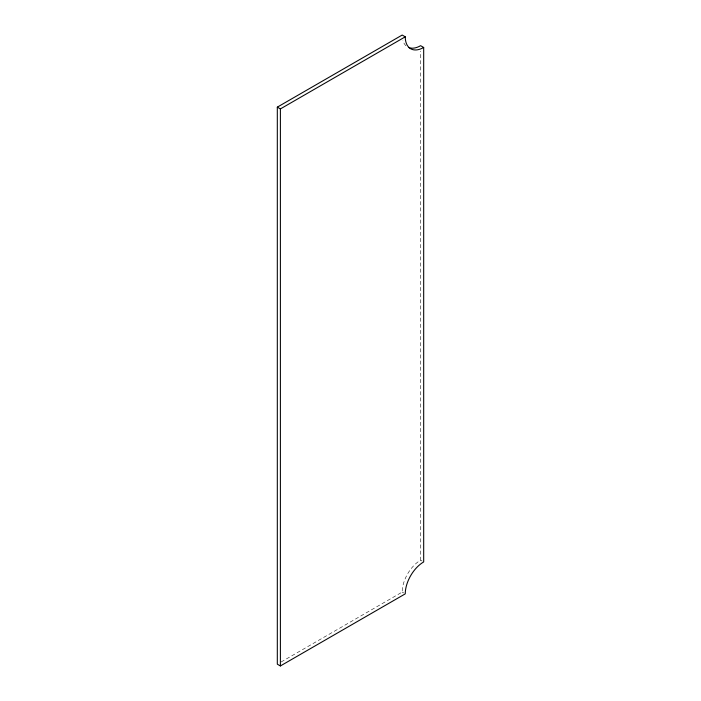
<?xml version="1.0" encoding="UTF-8"?>
<svg xmlns="http://www.w3.org/2000/svg" width="701" height="701" viewBox="0 0 701 701"><rect width="100%" height="100%" fill="white"/><g stroke="black" fill="none" stroke-linecap="round" stroke-linejoin="round"><path stroke-width="0.53" stroke-dasharray="3.5 2.63" d="M281.101 661.989L402.19 592.082A26.06 15.045 -60 0 1 420.609 560.169L420.609 51.164M420.609 560.169L422.151 561.054M402.19 592.082L403.723 592.967M406.002 45.81A26.06 15.045 -60 0 1 402.909 40.544"/><path stroke-width="1.05" d="M277.316 107.139L402.19 35.05L405.257 36.82A26.06 15.045 -60 0 0 423.684 47.458L423.684 561.939A26.06 15.045 -60 0 0 405.257 593.861L280.391 665.95L277.316 664.18L277.316 107.139L280.391 108.918L405.257 36.82M423.684 47.458L420.609 45.688A26.06 15.045 -60 0 1 408.446 47.414M280.391 108.918L280.391 665.95"/></g></svg>
